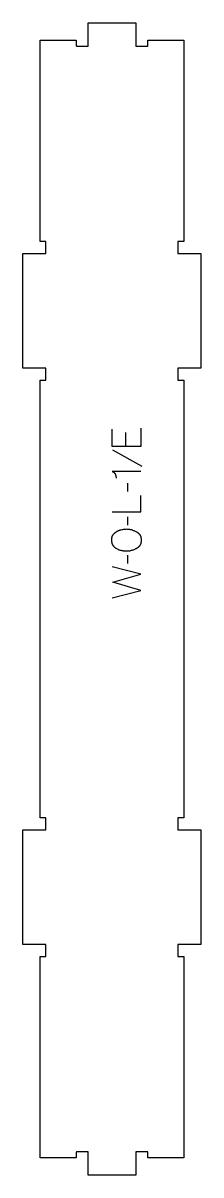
# Model space of a CAD drawing. Extents: x -93 to 93, y -600 to 600.
import ezdxf

# ---------------------------------------------------------------- set-up
doc = ezdxf.new("R2010")
doc.units = 0
doc.layers.add('1_ANYTOOL_1MMDEEP_LABELS_S', color=2, linetype='CONTINUOUS')
doc.layers.add('4_ANYTOOL_CUTTHROUGH_OUTSI', color=5, linetype='CONTINUOUS')

msp = doc.modelspace()

# ---------------------------------------------------------------- linework, layer by layer
at = {"layer": '1_ANYTOOL_1MMDEEP_LABELS_S'}
for p, q in [((13.9, 173.5), (13.9, 158.8)), ((0.5, 155.4), (31.2, 138.2)), ((16.1, 120.6), (16.2, 111.8)), ((16.1, 85.7), (16.2, 76.9)), ((16.1, 45.6), (16.2, 36.9))]:
    msp.add_line(p, q, dxfattribs=at)
for points in [[(30, 177.8), (30, 158.8), (0, 158.8), (0, 176.7)], [(30, 132.7), (0, 132.7), (0.1, 132.7), (0.3, 132.6), (0.4, 132.6), (0.5, 132.6), (0.7, 132.5), (0.8, 132.5), (1, 132.5), (1.1, 132.4), (1.2, 132.4), (1.3, 132.3), (1.4, 132.3), (1.5, 132.2), (1.5, 132.2), (1.6, 132.2), (1.6, 132.1), (1.7, 132.1), (1.8, 132.1), (1.8, 132), (1.9, 132), (1.9, 132), (2, 131.9), (2, 131.9), (2.1, 131.8), (2.1, 131.8), (2.2, 131.8), (2.2, 131.7), (2.3, 131.7), (2.3, 131.6), (2.4, 131.6), (2.4, 131.5), (2.5, 131.4), (2.6, 131.3), (2.7, 131.2), (2.8, 131.1), (2.9, 131), (3, 130.9), (3, 130.7), (3.1, 130.6), (3.2, 130.5), (3.3, 130.4), (3.3, 130.2), (3.4, 130.1), (3.5, 129.8), (3.6, 129.5), (3.7, 129.2), (3.8, 128.9), (3.9, 128.7), (4, 128.4), (4, 128.1), (4.1, 127.8), (4.1, 127.5), (4.2, 127.3), (4.2, 127), (4.3, 126.7), (4.3, 126.5), (4.3, 126.2), (4.3, 126), (4.3, 125.7)], [(0, 90.8), (30, 90.8), (30, 107.9)], [(0, 1.3), (30, 9), (0.9, 17.4), (30, 25.9), (0, 33.4)]]:
    msp.add_lwpolyline(points, dxfattribs=at)
msp.add_lwpolyline([(-0.3, 61.7), (-0.3, 62.1), (-0.3, 62.5), (-0.3, 62.8), (-0.3, 63), (-0.2, 63.2), (-0.2, 63.3), (-0.2, 63.5), (-0.2, 63.7), (-0.1, 63.8), (-0.1, 64), (-0.1, 64.2), (0, 64.3), (0, 64.5), (0.1, 64.6), (0.1, 64.8), (0.2, 65), (0.2, 65.1), (0.3, 65.3), (0.4, 65.4), (0.4, 65.6), (0.5, 65.7), (0.6, 65.9), (0.6, 66), (0.7, 66.1), (0.8, 66.3), (0.9, 66.4), (1, 66.5), (1.1, 66.7), (1.3, 67.1), (1.5, 67.3), (1.7, 67.6), (1.9, 67.8), (2.1, 68.1), (2.4, 68.3), (2.6, 68.5), (2.8, 68.7), (3.1, 68.9), (3.3, 69.1), (3.5, 69.3), (3.8, 69.5), (4.1, 69.7), (4.3, 69.9), (4.6, 70.1), (5.2, 70.4), (5.5, 70.6), (5.8, 70.7), (6.1, 70.9), (6.4, 71), (6.7, 71.2), (7, 71.3), (7.3, 71.4), (7.6, 71.5), (7.9, 71.7), (8.2, 71.8), (8.6, 71.9), (8.9, 72), (9.2, 72.1), (9.6, 72.1), (10.6, 72.4), (11.3, 72.5), (11.9, 72.6), (12.6, 72.7), (13.2, 72.8), (13.9, 72.8), (14.5, 72.8), (15.2, 72.9), (15.8, 72.8), (16.4, 72.8), (17.1, 72.8), (17.7, 72.7), (18.4, 72.6), (19, 72.5), (19.6, 72.3), (20.3, 72.2), (20.9, 72), (21.5, 71.8), (22.2, 71.5), (22.8, 71.3), (23.5, 71), (24.1, 70.7), (24.7, 70.4), (25.4, 70.1), (25.7, 69.9), (26, 69.7), (26.3, 69.5), (26.6, 69.3), (26.8, 69.1), (27.1, 68.9), (27.4, 68.7), (27.6, 68.5), (27.7, 68.4), (27.8, 68.3), (28, 68.2), (28.1, 68), (28.2, 67.9), (28.3, 67.8), (28.4, 67.7), (28.5, 67.6), (28.6, 67.4), (28.7, 67.3), (28.8, 67.2), (28.9, 67.1), (28.9, 66.9), (29, 66.8), (29.1, 66.7), (29.2, 66.5), (29.3, 66.4), (29.4, 66.2), (29.4, 66.1), (29.5, 66), (29.6, 65.8), (29.6, 65.7), (29.7, 65.5), (29.8, 65.4), (29.8, 65.2), (29.9, 65.1), (29.9, 64.9), (30, 64.8), (30.1, 64.5), (30.2, 64.1), (30.2, 63.8), (30.3, 63.5), (30.3, 63.2), (30.4, 62.8), (30.4, 62.5), (30.5, 62.1), (30.5, 61.7), (30.5, 61.4), (30.5, 61), (30.5, 60.6), (30.4, 60.2), (30.4, 59.9), (30.3, 59.5), (30.3, 59.2), (30.2, 58.8), (30.1, 58.5), (30.1, 58.2), (30, 57.8), (29.9, 57.7), (29.9, 57.5), (29.8, 57.4), (29.7, 57.2), (29.7, 57.1), (29.6, 56.9), (29.5, 56.8), (29.5, 56.6), (29.4, 56.5), (29.3, 56.3), (29.3, 56.2), (29.2, 56), (29.1, 55.9), (29, 55.8), (28.9, 55.6), (28.8, 55.5), (28.7, 55.4), (28.6, 55.2), (28.5, 55.1), (28.4, 55), (28.3, 54.9), (28.2, 54.7), (28.1, 54.6), (28, 54.5), (27.9, 54.4), (27.8, 54.2), (27.7, 54.1), (27.6, 54), (27.4, 53.9), (27.3, 53.8), (27, 53.6), (26.8, 53.4), (26.5, 53.2), (26.2, 53), (25.9, 52.8), (25.6, 52.6), (25.3, 52.4), (24.6, 52.1), (24, 51.8), (23.3, 51.5), (22.7, 51.2), (22, 51), (21.4, 50.7), (20.7, 50.5), (20.1, 50.4), (19.4, 50.2), (18.8, 50.1), (18.1, 49.9), (17.5, 49.8), (16.8, 49.8), (16.2, 49.7), (15.5, 49.7), (14.9, 49.7), (14.2, 49.7), (13.5, 49.7), (12.8, 49.8), (12.1, 49.9), (11.5, 50), (10.8, 50.1), (10.1, 50.2), (9.5, 50.4), (8.8, 50.6), (8.2, 50.8), (7.6, 51), (6.9, 51.3), (6.3, 51.6), (5.7, 51.9), (5.1, 52.2), (4.5, 52.5), (4.2, 52.7), (3.9, 52.9), (3.6, 53.1), (3.4, 53.3), (3.1, 53.5), (2.9, 53.8), (2.6, 54), (2.4, 54.2), (2.3, 54.3), (2.2, 54.4), (2.1, 54.6), (1.9, 54.7), (1.8, 54.8), (1.7, 54.9), (1.6, 55.1), (1.5, 55.2), (1.5, 55.3), (1.4, 55.5), (1.3, 55.6), (1.2, 55.7), (1.1, 55.9), (1, 56), (0.9, 56.2), (0.9, 56.3), (0.8, 56.4), (0.7, 56.6), (0.6, 56.9), (0.5, 57.2), (0.3, 57.5), (0.2, 57.8), (0.1, 58.1), (0, 58.5), (0, 58.8), (-0.1, 59.1), (-0.2, 59.5), (-0.2, 59.8), (-0.3, 60.2), (-0.3, 60.6), (-0.3, 60.9), (-0.3, 61.3)], close=True, dxfattribs=at)
at = {"layer": '4_ANYTOOL_CUTTHROUGH_OUTSI'}
msp.add_lwpolyline([(74.7, 227.8), (74.7, -227.8), (69, -227.8, 0.414214), (68.7, -228), (68.7, -240, 0.414214), (69, -240.3), (92.7, -240.3), (92.7, -359.8), (69, -359.8, 0.414214), (68.7, -360), (68.7, -372, 0.414214), (69, -372.3), (74.7, -372.3), (74.7, -581.8), (37.3, -581.8), (37.3, -576, 0.414214), (37, -575.8), (25, -575.8, 0.414214), (24.8, -576), (24.8, -599.8), (-24.7, -599.8), (-24.7, -576, 0.414214), (-25, -575.8), (-37, -575.8, 0.414214), (-37.2, -576), (-37.2, -581.8), (-74.8, -581.8), (-74.8, -372.3), (-69, -372.3, 0.414214), (-68.8, -372), (-68.8, -360, 0.414214), (-69, -359.8), (-92.8, -359.8), (-92.8, -240.3), (-69, -240.3, 0.414214), (-68.8, -240), (-68.8, -228, 0.414214), (-69, -227.8), (-74.8, -227.8), (-74.8, 227.8), (-69, 227.8, 0.414214), (-68.8, 228), (-68.8, 240, 0.414214), (-69, 240.3), (-92.8, 240.3), (-92.8, 359.8), (-69, 359.8, 0.414214), (-68.8, 360), (-68.8, 372, 0.414214), (-69, 372.3), (-74.8, 372.3), (-74.8, 581.8), (-37.2, 581.8), (-37.2, 576, 0.414214), (-37, 575.8), (-25, 575.8, 0.414214), (-24.7, 576), (-24.7, 599.8), (24.8, 599.8), (24.8, 576, 0.414214), (25, 575.8), (37, 575.8, 0.414214), (37.3, 576), (37.3, 581.8), (74.7, 581.8), (74.7, 372.3), (69, 372.3, 0.414214), (68.7, 372), (68.7, 360, 0.414214), (69, 359.8), (92.7, 359.8), (92.7, 240.3), (69, 240.3, 0.414214), (68.7, 240), (68.7, 228, 0.414214), (69, 227.8)], format="xyb", close=True, dxfattribs=at)

doc.saveas('drawing.dxf')
